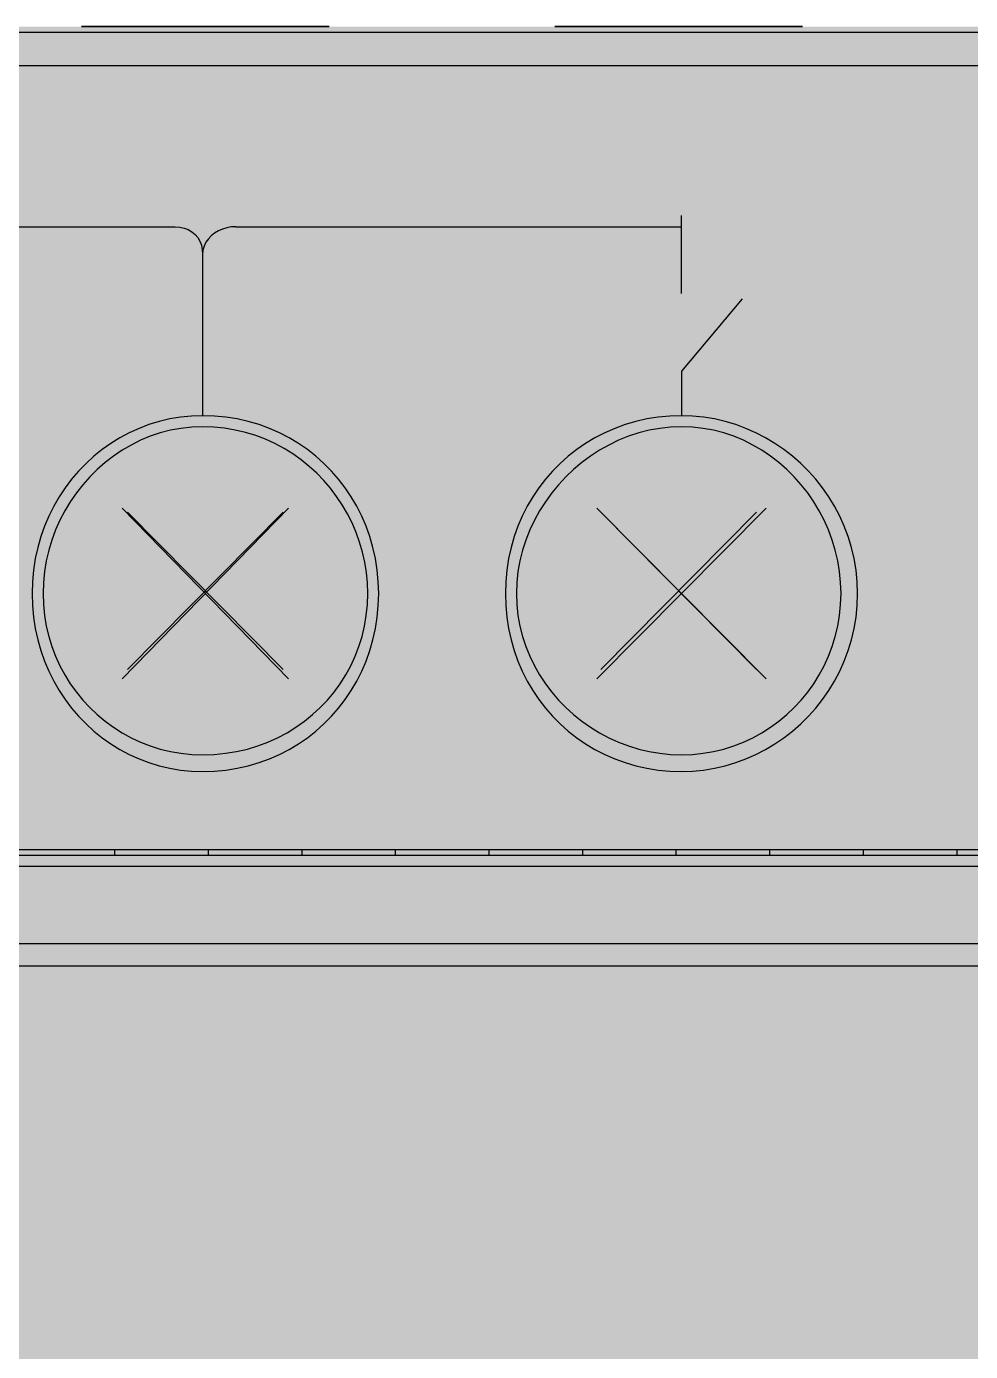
# Model space of a CAD drawing. Header units: millimetres. Extents: x 0 to 966, y -664 to 90.
# Drawn here: x 101.32 to 116.44, y 68.77 to 90 of the extents above; entities that cross this region are included whole.
import ezdxf

# ---------------------------------------------------------------- set-up
doc = ezdxf.new("R2010")
doc.units = ezdxf.units.MM
for name, color, linetype in [('HDL_BODY', 7, 'Continuous'), ('HDL_COLOUR', 7, 'Continuous'), ('HDL_DETAIL', 7, 'Continuous'), ('HDL_PRINT', 7, 'Continuous')]:
    doc.layers.add(name, color=color, linetype=linetype)

# ---------------------------------------------------------------- blocks, each defined once
blk = doc.blocks.new('M_MHR17U.1_FRONT')
at = {"layer": 'HDL_BODY', "true_color": 0x202126}
blk.add_hatch(color=250, dxfattribs=at).paths.add_polyline_path([(0, 0), (144, 0), (144, 90), (0, 90)])
at = {"layer": 'HDL_COLOUR', "true_color": 0x1a332c}
for points in [[(104.141, 83.763), (103.963, 83.757), (103.787, 83.739), (103.615, 83.71), (103.447, 83.67), (103.282, 83.62), (103.122, 83.559), (102.966, 83.489), (102.816, 83.408), (102.671, 83.319), (102.533, 83.221), (102.4, 83.114), (102.274, 82.999), (102.155, 82.876), (102.043, 82.745), (101.939, 82.608), (101.844, 82.463), (101.756, 82.312), (101.678, 82.155), (101.609, 81.992), (101.549, 81.824), (101.5, 81.65), (101.461, 81.472), (101.432, 81.289), (101.415, 81.102), (101.409, 80.912), (101.415, 80.721), (101.432, 80.534), (101.461, 80.351), (101.5, 80.172), (101.549, 79.998), (101.609, 79.83), (101.678, 79.667), (101.756, 79.51), (101.844, 79.359), (101.939, 79.214), (102.043, 79.077), (102.155, 78.946), (102.274, 78.823), (102.4, 78.708), (102.533, 78.602), (102.671, 78.503), (102.816, 78.414), (102.966, 78.334), (103.122, 78.263), (103.282, 78.203), (103.447, 78.153), (103.615, 78.113), (103.787, 78.084), (103.963, 78.066), (104.141, 78.061), (104.33, 78.066), (104.515, 78.084), (104.696, 78.113), (104.873, 78.153), (105.045, 78.203), (105.211, 78.263), (105.373, 78.334), (105.528, 78.414), (105.678, 78.503), (105.821, 78.602), (105.957, 78.708), (106.086, 78.823), (106.207, 78.946), (106.321, 79.077), (106.427, 79.214), (106.524, 79.359), (106.612, 79.51), (106.692, 79.667), (106.762, 79.83), (106.821, 79.998), (106.871, 80.172), (106.911, 80.351), (106.939, 80.534), (106.956, 80.721), (106.962, 80.912), (106.956, 81.102), (106.939, 81.289), (106.911, 81.472), (106.871, 81.65), (106.821, 81.824), (106.762, 81.992), (106.692, 82.155), (106.612, 82.312), (106.524, 82.463), (106.427, 82.608), (106.321, 82.745), (106.207, 82.876), (106.086, 82.999), (105.957, 83.114), (105.821, 83.221), (105.678, 83.319), (105.528, 83.408), (105.373, 83.489), (105.211, 83.559), (105.045, 83.62), (104.873, 83.67), (104.696, 83.71), (104.515, 83.739), (104.33, 83.757), (104.141, 83.763)], [(111.813, 83.763), (111.625, 83.757), (111.44, 83.739), (111.259, 83.71), (111.083, 83.67), (110.911, 83.62), (110.744, 83.559), (110.583, 83.489), (110.427, 83.408), (110.278, 83.319), (110.135, 83.221), (109.999, 83.114), (109.87, 82.999), (109.748, 82.876), (109.634, 82.745), (109.528, 82.608), (109.431, 82.463), (109.342, 82.312), (109.263, 82.155), (109.193, 81.992), (109.133, 81.824), (109.083, 81.65), (109.044, 81.472), (109.015, 81.289), (108.998, 81.102), (108.992, 80.912), (108.998, 80.721), (109.015, 80.534), (109.044, 80.351), (109.083, 80.172), (109.133, 79.998), (109.193, 79.83), (109.263, 79.667), (109.342, 79.51), (109.431, 79.359), (109.528, 79.214), (109.634, 79.077), (109.748, 78.946), (109.87, 78.823), (109.999, 78.708), (110.135, 78.602), (110.278, 78.503), (110.427, 78.414), (110.583, 78.334), (110.744, 78.263), (110.911, 78.203), (111.083, 78.153), (111.259, 78.113), (111.44, 78.084), (111.625, 78.066), (111.813, 78.061), (111.992, 78.066), (112.169, 78.084), (112.344, 78.113), (112.515, 78.153), (112.683, 78.203), (112.847, 78.263), (113.006, 78.334), (113.161, 78.414), (113.311, 78.503), (113.454, 78.602), (113.592, 78.708), (113.724, 78.823), (113.848, 78.946), (113.965, 79.077), (114.074, 79.214), (114.174, 79.359), (114.266, 79.51), (114.349, 79.667), (114.422, 79.83), (114.485, 79.998), (114.538, 80.172), (114.58, 80.351), (114.61, 80.534), (114.628, 80.721), (114.635, 80.912), (114.628, 81.102), (114.61, 81.289), (114.58, 81.472), (114.538, 81.65), (114.485, 81.824), (114.422, 81.992), (114.349, 82.155), (114.266, 82.312), (114.174, 82.463), (114.074, 82.608), (113.965, 82.745), (113.848, 82.876), (113.724, 82.999), (113.592, 83.114), (113.454, 83.221), (113.311, 83.319), (113.161, 83.408), (113.006, 83.489), (112.847, 83.559), (112.683, 83.62), (112.515, 83.67), (112.344, 83.71), (112.169, 83.739), (111.992, 83.757), (111.813, 83.763)], [(104.141, 83.585), (103.966, 83.579), (103.794, 83.56), (103.626, 83.529), (103.462, 83.486), (103.302, 83.432), (103.146, 83.368), (102.996, 83.293), (102.851, 83.209), (102.712, 83.115), (102.579, 83.013), (102.453, 82.902), (102.334, 82.783), (102.222, 82.657), (102.118, 82.524), (102.021, 82.384), (101.934, 82.238), (101.855, 82.087), (101.786, 81.931), (101.726, 81.77), (101.676, 81.605), (101.636, 81.436), (101.608, 81.264), (101.59, 81.089), (101.584, 80.912), (101.59, 80.735), (101.608, 80.561), (101.636, 80.391), (101.676, 80.225), (101.726, 80.063), (101.786, 79.907), (101.855, 79.755), (101.934, 79.608), (102.021, 79.468), (102.118, 79.333), (102.222, 79.206), (102.334, 79.085), (102.453, 78.972), (102.579, 78.867), (102.712, 78.77), (102.851, 78.681), (102.996, 78.602), (103.146, 78.531), (103.302, 78.471), (103.462, 78.421), (103.626, 78.381), (103.794, 78.352), (103.966, 78.334), (104.141, 78.328), (104.327, 78.334), (104.508, 78.352), (104.685, 78.381), (104.858, 78.421), (105.025, 78.471), (105.187, 78.531), (105.343, 78.602), (105.494, 78.681), (105.637, 78.77), (105.774, 78.867), (105.904, 78.972), (106.026, 79.085), (106.141, 79.206), (106.247, 79.333), (106.345, 79.468), (106.434, 79.608), (106.514, 79.755), (106.584, 79.907), (106.645, 80.063), (106.695, 80.225), (106.735, 80.391), (106.763, 80.561), (106.781, 80.735), (106.787, 80.912), (106.781, 81.082), (106.765, 81.25), (106.739, 81.415), (106.702, 81.578), (106.656, 81.737), (106.6, 81.892), (106.535, 82.044), (106.461, 82.19), (106.378, 82.332), (106.287, 82.468), (106.189, 82.599), (106.082, 82.723), (105.969, 82.841), (105.848, 82.951), (105.72, 83.055), (105.586, 83.15), (105.446, 83.237), (105.3, 83.315), (105.149, 83.384), (104.992, 83.444), (104.831, 83.494), (104.664, 83.533), (104.494, 83.562), (104.319, 83.579), (104.141, 83.585)], [(111.813, 83.585), (111.638, 83.579), (111.465, 83.56), (111.295, 83.529), (111.128, 83.486), (110.964, 83.432), (110.805, 83.368), (110.65, 83.293), (110.5, 83.209), (110.356, 83.115), (110.218, 83.013), (110.086, 82.902), (109.961, 82.783), (109.844, 82.657), (109.734, 82.524), (109.633, 82.384), (109.54, 82.238), (109.457, 82.087), (109.383, 81.931), (109.319, 81.77), (109.266, 81.605), (109.223, 81.436), (109.193, 81.264), (109.174, 81.089), (109.168, 80.912), (109.174, 80.735), (109.193, 80.561), (109.223, 80.391), (109.266, 80.225), (109.319, 80.063), (109.383, 79.907), (109.457, 79.755), (109.54, 79.608), (109.633, 79.468), (109.734, 79.333), (109.844, 79.206), (109.961, 79.085), (110.086, 78.972), (110.218, 78.867), (110.356, 78.77), (110.5, 78.681), (110.65, 78.602), (110.805, 78.531), (110.964, 78.471), (111.128, 78.421), (111.295, 78.381), (111.465, 78.352), (111.638, 78.334), (111.813, 78.328), (111.988, 78.334), (112.16, 78.352), (112.328, 78.381), (112.493, 78.421), (112.653, 78.471), (112.808, 78.531), (112.958, 78.602), (113.103, 78.681), (113.242, 78.77), (113.375, 78.867), (113.501, 78.972), (113.621, 79.085), (113.733, 79.206), (113.837, 79.333), (113.933, 79.468), (114.021, 79.608), (114.099, 79.755), (114.169, 79.907), (114.229, 80.063), (114.278, 80.225), (114.318, 80.391), (114.346, 80.561), (114.364, 80.735), (114.37, 80.912), (114.364, 81.089), (114.346, 81.264), (114.318, 81.436), (114.278, 81.605), (114.229, 81.77), (114.169, 81.931), (114.099, 82.087), (114.021, 82.238), (113.933, 82.384), (113.837, 82.524), (113.733, 82.657), (113.621, 82.783), (113.501, 82.902), (113.375, 83.013), (113.242, 83.115), (113.103, 83.209), (112.958, 83.293), (112.808, 83.368), (112.653, 83.432), (112.493, 83.486), (112.328, 83.529), (112.16, 83.56), (111.988, 83.579), (111.813, 83.585)]]:
    blk.add_hatch(color=250, dxfattribs=at).paths.add_polyline_path(points)
at = {"layer": 'HDL_COLOUR', "true_color": 0x9ea4a8}
for points in [[(106.129, 80.912), (106.113, 81.172), (106.063, 81.428), (105.981, 81.675), (105.869, 81.909), (105.728, 82.126), (105.56, 82.323), (105.369, 82.495), (105.157, 82.64), (104.929, 82.755), (104.689, 82.839), (104.439, 82.89), (104.186, 82.907), (103.932, 82.89), (103.683, 82.839), (103.442, 82.755), (103.214, 82.64), (103.002, 82.495), (102.811, 82.323), (102.644, 82.126), (102.502, 81.909), (102.39, 81.675), (102.308, 81.428), (102.259, 81.172), (102.242, 80.912), (102.259, 80.651), (102.308, 80.395), (102.39, 80.148), (102.502, 79.914), (102.644, 79.697), (102.811, 79.5), (103.002, 79.328), (103.214, 79.183), (103.442, 79.068), (103.683, 78.984), (103.932, 78.933), (104.186, 78.916), (104.439, 78.933), (104.689, 78.984), (104.929, 79.068), (105.157, 79.183), (105.369, 79.328), (105.56, 79.5), (105.728, 79.697), (105.869, 79.914), (105.981, 80.148), (106.063, 80.395), (106.113, 80.651)], [(113.788, 80.912), (113.771, 81.172), (113.721, 81.428), (113.638, 81.675), (113.524, 81.909), (113.38, 82.126), (113.21, 82.323), (113.016, 82.495), (112.801, 82.64), (112.569, 82.755), (112.325, 82.839), (112.071, 82.89), (111.813, 82.907), (111.556, 82.89), (111.302, 82.839), (111.058, 82.755), (110.826, 82.64), (110.611, 82.495), (110.417, 82.323), (110.247, 82.126), (110.103, 81.909), (109.989, 81.675), (109.906, 81.428), (109.855, 81.172), (109.838, 80.912), (109.855, 80.651), (109.906, 80.395), (109.989, 80.148), (110.103, 79.914), (110.247, 79.697), (110.417, 79.5), (110.611, 79.328), (110.826, 79.183), (111.058, 79.068), (111.302, 78.984), (111.556, 78.933), (111.813, 78.916), (112.071, 78.933), (112.325, 78.984), (112.569, 79.068), (112.801, 79.183), (113.016, 79.328), (113.21, 79.5), (113.38, 79.697), (113.524, 79.914), (113.638, 80.148), (113.721, 80.395), (113.771, 80.651)], [(106.006, 80.957), (105.991, 81.197), (105.944, 81.433), (105.868, 81.661), (105.762, 81.877), (105.63, 82.077), (105.473, 82.258), (105.294, 82.416), (105.096, 82.55), (104.882, 82.657), (104.657, 82.734), (104.423, 82.781), (104.186, 82.797), (103.948, 82.781), (103.714, 82.734), (103.489, 82.657), (103.275, 82.55), (103.077, 82.416), (102.898, 82.258), (102.741, 82.077), (102.609, 81.877), (102.503, 81.661), (102.427, 81.433), (102.38, 81.197), (102.365, 80.957), (102.38, 80.716), (102.427, 80.48), (102.503, 80.253), (102.609, 80.037), (102.741, 79.837), (102.898, 79.656), (103.077, 79.497), (103.275, 79.363), (103.489, 79.257), (103.714, 79.179), (103.948, 79.132), (104.186, 79.117), (104.423, 79.132), (104.657, 79.179), (104.882, 79.257), (105.096, 79.363), (105.294, 79.497), (105.473, 79.656), (105.63, 79.837), (105.762, 80.037), (105.868, 80.253), (105.944, 80.48), (105.991, 80.716)], [(113.59, 80.957), (113.574, 81.197), (113.527, 81.433), (113.451, 81.661), (113.346, 81.877), (113.213, 82.077), (113.056, 82.258), (112.877, 82.416), (112.679, 82.55), (112.466, 82.657), (112.24, 82.734), (112.006, 82.781), (111.769, 82.797), (111.531, 82.781), (111.297, 82.734), (111.072, 82.657), (110.858, 82.55), (110.66, 82.416), (110.481, 82.258), (110.324, 82.077), (110.192, 81.877), (110.087, 81.661), (110.01, 81.433), (109.964, 81.197), (109.948, 80.957), (109.964, 80.716), (110.01, 80.48), (110.087, 80.253), (110.192, 80.037), (110.324, 79.837), (110.481, 79.656), (110.66, 79.497), (110.858, 79.363), (111.072, 79.257), (111.297, 79.179), (111.531, 79.132), (111.769, 79.117), (112.006, 79.132), (112.24, 79.179), (112.466, 79.257), (112.679, 79.363), (112.877, 79.497), (113.056, 79.656), (113.213, 79.837), (113.346, 80.037), (113.451, 80.253), (113.527, 80.48), (113.574, 80.716)]]:
    blk.add_hatch(color=253, dxfattribs=at).paths.add_polyline_path(points)
at = {"layer": 'HDL_PRINT', "true_color": 0xdee1e9}
blk.add_hatch(color=254, dxfattribs=at).paths.add_polyline_path([(103.525, 72.536), (103.525, 74.584), (103.79, 74.584), (103.79, 72.713), (104.846, 72.713), (104.846, 72.536), (103.525, 72.536)])
h = blk.add_hatch(color=254, dxfattribs=at)
h.paths.add_polyline_path([(111.197, 72.981), (111.373, 72.981), (111.406, 72.943), (111.432, 72.906), (111.452, 72.872), (111.471, 72.843), (111.492, 72.821), (111.516, 72.806), (111.549, 72.801), (111.556, 72.764), (111.575, 72.739), (111.604, 72.724), (111.64, 72.717), (111.681, 72.714), (111.724, 72.713), (111.769, 72.713), (111.813, 72.713), (111.858, 72.713), (111.902, 72.713), (111.946, 72.713), (111.989, 72.713), (111.996, 72.75), (112.012, 72.778), (112.034, 72.801), (112.055, 72.824), (112.072, 72.852), (112.078, 72.891), (112.111, 72.925), (112.135, 72.952), (112.151, 72.978), (112.161, 73.007), (112.165, 73.044), (112.167, 73.092), (112.168, 73.158), (112.172, 73.197), (112.185, 73.235), (112.202, 73.273), (112.22, 73.311), (112.237, 73.349), (112.249, 73.388), (112.254, 73.426), (112.254, 73.516), (112.217, 73.478), (112.179, 73.439), (112.141, 73.401), (112.104, 73.362), (112.065, 73.324), (112.027, 73.286), (111.989, 73.249), (111.946, 73.249), (111.902, 73.249), (111.858, 73.249), (111.813, 73.249), (111.769, 73.249), (111.724, 73.249), (111.669, 73.249), (111.618, 73.251), (111.572, 73.255), (111.527, 73.264), (111.483, 73.279), (111.438, 73.301), (111.391, 73.332), (111.34, 73.373), (111.284, 73.426), (111.251, 73.464), (111.22, 73.509), (111.19, 73.56), (111.163, 73.616), (111.141, 73.676), (111.123, 73.739), (111.112, 73.805), (111.108, 73.871), (111.111, 73.93), (111.12, 73.99), (111.134, 74.049), (111.153, 74.109), (111.175, 74.169), (111.2, 74.228), (111.227, 74.288), (111.255, 74.347), (111.284, 74.406), (111.343, 74.436), (111.402, 74.464), (111.461, 74.491), (111.52, 74.516), (111.579, 74.539), (111.638, 74.557), (111.696, 74.572), (111.755, 74.581), (111.813, 74.584), (111.847, 74.58), (111.881, 74.57), (111.918, 74.555), (111.957, 74.539), (112.001, 74.522), (112.049, 74.508), (112.105, 74.498), (112.168, 74.494), (112.2, 74.461), (112.231, 74.426), (112.261, 74.39), (112.288, 74.35), (112.31, 74.306), (112.328, 74.257), (112.339, 74.201), (112.343, 74.139), (112.369, 74.106), (112.389, 74.066), (112.404, 74.019), (112.415, 73.967), (112.422, 73.907), (112.426, 73.841), (112.428, 73.769), (112.429, 73.689), (112.429, 73.604), (112.429, 73.523), (112.429, 73.444), (112.427, 73.367), (112.424, 73.294), (112.419, 73.225), (112.411, 73.161), (112.4, 73.103), (112.385, 73.053), (112.367, 73.012), (112.343, 72.981), (112.339, 72.917), (112.328, 72.862), (112.31, 72.812), (112.288, 72.768), (112.261, 72.728), (112.231, 72.692), (112.2, 72.657), (112.168, 72.623), (112.105, 72.59), (112.048, 72.559), (111.996, 72.529), (111.946, 72.502), (111.896, 72.479), (111.844, 72.461), (111.787, 72.45), (111.724, 72.446), (111.662, 72.45), (111.608, 72.461), (111.559, 72.479), (111.516, 72.502), (111.477, 72.529), (111.441, 72.559), (111.406, 72.59), (111.373, 72.623), (111.34, 72.657), (111.308, 72.692), (111.278, 72.728), (111.252, 72.768), (111.229, 72.812), (111.212, 72.862), (111.201, 72.917), (111.197, 72.981)])
h.paths.add_polyline_path([(112.168, 73.871), (112.167, 73.934), (112.166, 73.989), (112.163, 74.039), (112.156, 74.083), (112.146, 74.123), (112.13, 74.16), (112.108, 74.195), (112.078, 74.229), (112.04, 74.261), (112.002, 74.284), (111.965, 74.3), (111.927, 74.309), (111.889, 74.314), (111.851, 74.316), (111.813, 74.316), (111.775, 74.316), (111.737, 74.314), (111.7, 74.309), (111.662, 74.3), (111.624, 74.284), (111.587, 74.261), (111.549, 74.229), (111.516, 74.195), (111.485, 74.16), (111.455, 74.123), (111.428, 74.083), (111.406, 74.039), (111.388, 73.989), (111.377, 73.934), (111.373, 73.871), (111.377, 73.809), (111.388, 73.753), (111.406, 73.704), (111.428, 73.66), (111.455, 73.62), (111.485, 73.584), (111.516, 73.549), (111.549, 73.516), (111.558, 73.483), (111.585, 73.459), (111.625, 73.443), (111.672, 73.433), (111.722, 73.428), (111.771, 73.426), (111.813, 73.426), (111.851, 73.426), (111.889, 73.428), (111.927, 73.433), (111.965, 73.443), (112.002, 73.459), (112.04, 73.483), (112.078, 73.516), (112.108, 73.553), (112.13, 73.596), (112.146, 73.643), (112.156, 73.693), (112.163, 73.742), (112.166, 73.79), (112.167, 73.834), (112.168, 73.871)])
at = {"layer": 'HDL_DETAIL', "color": 251, "true_color": 0x52555c}
for points in [[(4.497, 89.91), (139.503, 89.91)], [(102.201, 90), (102.208, 90), (102.23, 90), (102.266, 90), (102.315, 90), (102.378, 90), (102.455, 90), (102.544, 90), (102.645, 90), (102.759, 90), (102.885, 90), (103.022, 90), (103.171, 90), (103.289, 90), (103.41, 90), (103.535, 90), (103.662, 90), (103.791, 90), (103.922, 90), (104.053, 90), (104.186, 90), (104.318, 90), (104.449, 90), (104.58, 90), (104.709, 90), (104.836, 90), (104.961, 90), (105.082, 90), (105.2, 90), (105.349, 90), (105.486, 90), (105.612, 90), (105.726, 90), (105.827, 90), (105.917, 90), (105.993, 90), (106.056, 90), (106.106, 90), (106.142, 90), (106.163, 90), (106.171, 90)], [(106.171, 90), (106.163, 90), (106.142, 90), (106.106, 90), (106.056, 90), (105.993, 90), (105.917, 90), (105.827, 90), (105.726, 90), (105.612, 90), (105.486, 90), (105.349, 90), (105.2, 90), (105.082, 90), (104.961, 90), (104.836, 90), (104.709, 90), (104.58, 90), (104.449, 90), (104.318, 90), (104.186, 90), (104.053, 90), (103.922, 90), (103.791, 90), (103.662, 90), (103.535, 90), (103.41, 90), (103.289, 90), (103.171, 90), (103.022, 90), (102.885, 90), (102.759, 90), (102.645, 90), (102.544, 90), (102.455, 90), (102.378, 90), (102.315, 90), (102.266, 90), (102.23, 90), (102.208, 90), (102.201, 90)], [(109.787, 90), (109.795, 90), (109.821, 90), (109.863, 90), (109.922, 90), (109.996, 90), (110.086, 90), (110.191, 90), (110.311, 90), (110.445, 90), (110.592, 90), (110.754, 90), (110.872, 90), (110.994, 90), (111.118, 90), (111.246, 90), (111.375, 90), (111.506, 90), (111.638, 90), (111.77, 90), (111.902, 90), (112.034, 90), (112.165, 90), (112.294, 90), (112.421, 90), (112.545, 90), (112.666, 90), (112.784, 90), (112.932, 90), (113.069, 90), (113.195, 90), (113.309, 90), (113.411, 90), (113.5, 90), (113.576, 90), (113.639, 90), (113.689, 90), (113.725, 90), (113.746, 90), (113.754, 90)], [(113.754, 90), (113.746, 90), (113.725, 90), (113.689, 90), (113.639, 90), (113.576, 90), (113.5, 90), (113.411, 90), (113.309, 90), (113.195, 90), (113.069, 90), (112.932, 90), (112.784, 90), (112.666, 90), (112.545, 90), (112.421, 90), (112.294, 90), (112.165, 90), (112.034, 90), (111.902, 90), (111.77, 90), (111.638, 90), (111.506, 90), (111.375, 90), (111.246, 90), (111.118, 90), (110.994, 90), (110.872, 90), (110.754, 90), (110.592, 90), (110.445, 90), (110.311, 90), (110.191, 90), (110.086, 90), (109.996, 90), (109.922, 90), (109.863, 90), (109.821, 90), (109.795, 90), (109.787, 90)], [(5.026, 89.377), (138.973, 89.377)], [(111.813, 85.723), (111.813, 86.972)], [(96.382, 86.791), (103.701, 86.791)], [(103.701, 86.791), (103.777, 86.786), (103.848, 86.77), (103.912, 86.746), (103.97, 86.711), (104.02, 86.669), (104.062, 86.618), (104.096, 86.56), (104.121, 86.495), (104.136, 86.423), (104.141, 86.346), (104.141, 83.763)], [(104.671, 86.791), (104.599, 86.787), (104.528, 86.774), (104.459, 86.753), (104.394, 86.725), (104.334, 86.689), (104.28, 86.647), (104.233, 86.598), (104.195, 86.543), (104.166, 86.482), (104.147, 86.417), (104.141, 86.346), (104.141, 83.763)], [(104.671, 86.791), (111.813, 86.791)], [(112.784, 85.633), (111.813, 84.475), (111.813, 83.763)], [(5.467, 76.812), (138.533, 76.812)], [(5.467, 76.722), (138.533, 76.722)], [(102.73, 76.812), (102.73, 76.722)], [(104.23, 76.812), (104.23, 76.722)], [(105.73, 76.812), (105.73, 76.722)], [(107.227, 76.812), (107.227, 76.722)], [(108.727, 76.812), (108.727, 76.722)], [(110.227, 76.812), (110.227, 76.722)], [(111.724, 76.812), (111.724, 76.722)], [(113.224, 76.812), (113.224, 76.722)], [(114.724, 76.812), (114.724, 76.722)], [(116.224, 76.812), (116.224, 76.722)], [(5.467, 76.545), (138.533, 76.545)], [(138.533, 75.297), (5.467, 75.297)], [(138.533, 74.942), (5.467, 74.942)]]:
    blk.add_lwpolyline(points, dxfattribs=at)
for points in [[(111.813, 86.346), (111.813, 86.346)], [(104.141, 83.763), (103.963, 83.757), (103.787, 83.739), (103.615, 83.71), (103.447, 83.67), (103.282, 83.62), (103.122, 83.559), (102.966, 83.489), (102.816, 83.408), (102.671, 83.319), (102.533, 83.221), (102.4, 83.114), (102.274, 82.999), (102.155, 82.876), (102.043, 82.745), (101.939, 82.608), (101.844, 82.463), (101.756, 82.312), (101.678, 82.155), (101.609, 81.992), (101.549, 81.824), (101.5, 81.65), (101.461, 81.472), (101.432, 81.289), (101.415, 81.102), (101.409, 80.912), (101.415, 80.721), (101.432, 80.534), (101.461, 80.351), (101.5, 80.172), (101.549, 79.998), (101.609, 79.83), (101.678, 79.667), (101.756, 79.51), (101.844, 79.359), (101.939, 79.214), (102.043, 79.077), (102.155, 78.946), (102.274, 78.823), (102.4, 78.708), (102.533, 78.602), (102.671, 78.503), (102.816, 78.414), (102.966, 78.334), (103.122, 78.263), (103.282, 78.203), (103.447, 78.153), (103.615, 78.113), (103.787, 78.084), (103.963, 78.066), (104.141, 78.061), (104.33, 78.066), (104.515, 78.084), (104.696, 78.113), (104.873, 78.153), (105.045, 78.203), (105.211, 78.263), (105.373, 78.334), (105.528, 78.414), (105.678, 78.503), (105.821, 78.602), (105.957, 78.708), (106.086, 78.823), (106.207, 78.946), (106.321, 79.077), (106.427, 79.214), (106.524, 79.359), (106.612, 79.51), (106.692, 79.667), (106.762, 79.83), (106.821, 79.998), (106.871, 80.172), (106.911, 80.351), (106.939, 80.534), (106.956, 80.721), (106.962, 80.912), (106.956, 81.102), (106.939, 81.289), (106.911, 81.472), (106.871, 81.65), (106.821, 81.824), (106.762, 81.992), (106.692, 82.155), (106.612, 82.312), (106.524, 82.463), (106.427, 82.608), (106.321, 82.745), (106.207, 82.876), (106.086, 82.999), (105.957, 83.114), (105.821, 83.221), (105.678, 83.319), (105.528, 83.408), (105.373, 83.489), (105.211, 83.559), (105.045, 83.62), (104.873, 83.67), (104.696, 83.71), (104.515, 83.739), (104.33, 83.757), (104.141, 83.763)], [(111.813, 83.763), (111.625, 83.757), (111.44, 83.739), (111.259, 83.71), (111.083, 83.67), (110.911, 83.62), (110.744, 83.559), (110.583, 83.489), (110.427, 83.408), (110.278, 83.319), (110.135, 83.221), (109.999, 83.114), (109.87, 82.999), (109.748, 82.876), (109.634, 82.745), (109.528, 82.608), (109.431, 82.463), (109.342, 82.312), (109.263, 82.155), (109.193, 81.992), (109.133, 81.824), (109.083, 81.65), (109.044, 81.472), (109.015, 81.289), (108.998, 81.102), (108.992, 80.912), (108.998, 80.721), (109.015, 80.534), (109.044, 80.351), (109.083, 80.172), (109.133, 79.998), (109.193, 79.83), (109.263, 79.667), (109.342, 79.51), (109.431, 79.359), (109.528, 79.214), (109.634, 79.077), (109.748, 78.946), (109.87, 78.823), (109.999, 78.708), (110.135, 78.602), (110.278, 78.503), (110.427, 78.414), (110.583, 78.334), (110.744, 78.263), (110.911, 78.203), (111.083, 78.153), (111.259, 78.113), (111.44, 78.084), (111.625, 78.066), (111.813, 78.061), (111.992, 78.066), (112.169, 78.084), (112.344, 78.113), (112.515, 78.153), (112.683, 78.203), (112.847, 78.263), (113.006, 78.334), (113.161, 78.414), (113.311, 78.503), (113.454, 78.602), (113.592, 78.708), (113.724, 78.823), (113.848, 78.946), (113.965, 79.077), (114.074, 79.214), (114.174, 79.359), (114.266, 79.51), (114.349, 79.667), (114.422, 79.83), (114.485, 79.998), (114.538, 80.172), (114.58, 80.351), (114.61, 80.534), (114.628, 80.721), (114.635, 80.912), (114.628, 81.102), (114.61, 81.289), (114.58, 81.472), (114.538, 81.65), (114.485, 81.824), (114.422, 81.992), (114.349, 82.155), (114.266, 82.312), (114.174, 82.463), (114.074, 82.608), (113.965, 82.745), (113.848, 82.876), (113.724, 82.999), (113.592, 83.114), (113.454, 83.221), (113.311, 83.319), (113.161, 83.408), (113.006, 83.489), (112.847, 83.559), (112.683, 83.62), (112.515, 83.67), (112.344, 83.71), (112.169, 83.739), (111.992, 83.757), (111.813, 83.763)], [(111.813, 83.763), (111.813, 83.763)], [(104.141, 83.585), (103.966, 83.579), (103.794, 83.56), (103.626, 83.529), (103.462, 83.486), (103.302, 83.432), (103.146, 83.368), (102.996, 83.293), (102.851, 83.209), (102.712, 83.115), (102.579, 83.013), (102.453, 82.902), (102.334, 82.783), (102.222, 82.657), (102.118, 82.524), (102.021, 82.384), (101.934, 82.238), (101.855, 82.087), (101.786, 81.931), (101.726, 81.77), (101.676, 81.605), (101.636, 81.436), (101.608, 81.264), (101.59, 81.089), (101.584, 80.912), (101.59, 80.735), (101.608, 80.561), (101.636, 80.391), (101.676, 80.225), (101.726, 80.063), (101.786, 79.907), (101.855, 79.755), (101.934, 79.608), (102.021, 79.468), (102.118, 79.333), (102.222, 79.206), (102.334, 79.085), (102.453, 78.972), (102.579, 78.867), (102.712, 78.77), (102.851, 78.681), (102.996, 78.602), (103.146, 78.531), (103.302, 78.471), (103.462, 78.421), (103.626, 78.381), (103.794, 78.352), (103.966, 78.334), (104.141, 78.328), (104.327, 78.334), (104.508, 78.352), (104.685, 78.381), (104.858, 78.421), (105.025, 78.471), (105.187, 78.531), (105.343, 78.602), (105.494, 78.681), (105.637, 78.77), (105.774, 78.867), (105.904, 78.972), (106.026, 79.085), (106.141, 79.206), (106.247, 79.333), (106.345, 79.468), (106.434, 79.608), (106.514, 79.755), (106.584, 79.907), (106.645, 80.063), (106.695, 80.225), (106.735, 80.391), (106.763, 80.561), (106.781, 80.735), (106.787, 80.912), (106.781, 81.082), (106.765, 81.25), (106.739, 81.415), (106.702, 81.578), (106.656, 81.737), (106.6, 81.892), (106.535, 82.044), (106.461, 82.19), (106.378, 82.332), (106.287, 82.468), (106.189, 82.599), (106.082, 82.723), (105.969, 82.841), (105.848, 82.951), (105.72, 83.055), (105.586, 83.15), (105.446, 83.237), (105.3, 83.315), (105.149, 83.384), (104.992, 83.444), (104.831, 83.494), (104.664, 83.533), (104.494, 83.562), (104.319, 83.579), (104.141, 83.585)], [(111.813, 83.585), (111.638, 83.579), (111.465, 83.56), (111.295, 83.529), (111.128, 83.486), (110.964, 83.432), (110.805, 83.368), (110.65, 83.293), (110.5, 83.209), (110.356, 83.115), (110.218, 83.013), (110.086, 82.902), (109.961, 82.783), (109.844, 82.657), (109.734, 82.524), (109.633, 82.384), (109.54, 82.238), (109.457, 82.087), (109.383, 81.931), (109.319, 81.77), (109.266, 81.605), (109.223, 81.436), (109.193, 81.264), (109.174, 81.089), (109.168, 80.912), (109.174, 80.735), (109.193, 80.561), (109.223, 80.391), (109.266, 80.225), (109.319, 80.063), (109.383, 79.907), (109.457, 79.755), (109.54, 79.608), (109.633, 79.468), (109.734, 79.333), (109.844, 79.206), (109.961, 79.085), (110.086, 78.972), (110.218, 78.867), (110.356, 78.77), (110.5, 78.681), (110.65, 78.602), (110.805, 78.531), (110.964, 78.471), (111.128, 78.421), (111.295, 78.381), (111.465, 78.352), (111.638, 78.334), (111.813, 78.328), (111.988, 78.334), (112.16, 78.352), (112.328, 78.381), (112.493, 78.421), (112.653, 78.471), (112.808, 78.531), (112.958, 78.602), (113.103, 78.681), (113.242, 78.77), (113.375, 78.867), (113.501, 78.972), (113.621, 79.085), (113.733, 79.206), (113.837, 79.333), (113.933, 79.468), (114.021, 79.608), (114.099, 79.755), (114.169, 79.907), (114.229, 80.063), (114.278, 80.225), (114.318, 80.391), (114.346, 80.561), (114.364, 80.735), (114.37, 80.912), (114.364, 81.089), (114.346, 81.264), (114.318, 81.436), (114.278, 81.605), (114.229, 81.77), (114.169, 81.931), (114.099, 82.087), (114.021, 82.238), (113.933, 82.384), (113.837, 82.524), (113.733, 82.657), (113.621, 82.783), (113.501, 82.902), (113.375, 83.013), (113.242, 83.115), (113.103, 83.209), (112.958, 83.293), (112.808, 83.368), (112.653, 83.432), (112.493, 83.486), (112.328, 83.529), (112.16, 83.56), (111.988, 83.579), (111.813, 83.585)]]:
    blk.add_lwpolyline(points, close=True, dxfattribs=at)
at = {"layer": 'HDL_DETAIL', "color": 250, "true_color": 0x25292b}
for points in [[(102.853, 79.543), (105.518, 82.28)], [(102.853, 82.28), (105.518, 79.543)], [(102.937, 79.695), (105.434, 82.218)], [(102.937, 82.218), (105.434, 79.695)], [(110.459, 79.543), (113.168, 82.28)], [(110.459, 82.28), (113.168, 79.543)], [(110.52, 79.695), (113.017, 82.218)], [(110.52, 82.218), (113.017, 79.695)]]:
    blk.add_lwpolyline(points, dxfattribs=at)

msp = doc.modelspace()

# ---------------------------------------------------------------- block references
msp.add_blockref('M_MHR17U.1_FRONT', (0, 0))

doc.saveas('drawing.dxf')
